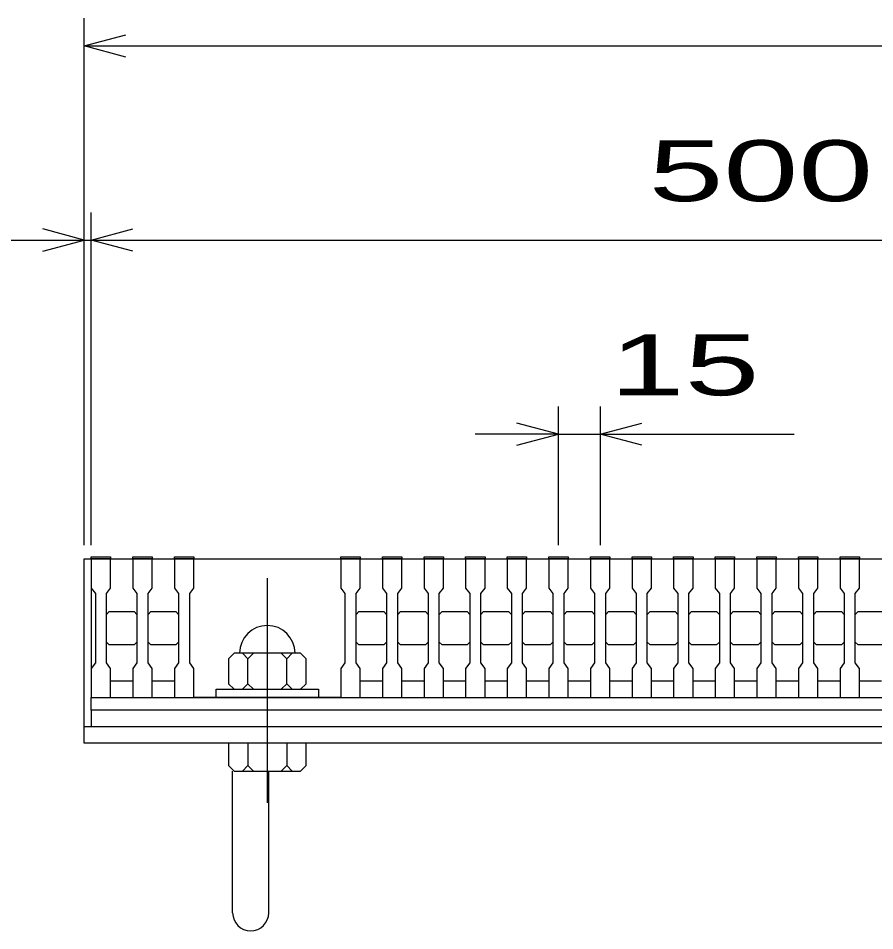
# Model space of a CAD drawing. Units: millimetres, scale not verified. Extents: x -1820 to 1731, y -1282 to 1054.
# Drawn here: x -1378.8 to -1070, y -676.1 to -347 of the extents above; entities that cross this region are included whole.
import ezdxf
from ezdxf.enums import TextEntityAlignment as Align

# ---------------------------------------------------------------- set-up
doc = ezdxf.new("R2010")
doc.units = ezdxf.units.MM
doc.header["$LTSCALE"] = 10
doc.linetypes.add('CHAIN', pattern=[18.5, 12, -1.5, 3.5, -1.5])
for name, color, linetype, lineweight in [('16', 3, 'Continuous', 25), ('19', 6, 'Continuous', 25), ('22', 2, 'Continuous', 25)]:
    doc.layers.add(name, color=color, linetype=linetype, lineweight=lineweight)
doc.styles.add('ベクトル', font='')
doc.styles.get('ベクトル').set_extended_font_data('ベクトル')

msp = doc.modelspace()

# ---------------------------------------------------------------- linework, layer by layer
at = {"layer": '16'}
for p, q in [((-1352.5, -542), (-1352.5, -541.3)), ((-1352.5, -541.3), (-1345.5, -541.3)), ((-1352.5, -542), (-1352.5, -552.5)), ((-1345.5, -542), (-1352.5, -542)), ((-1352.5, -542), (-1352.5, -586)), ((-1352.5, -542), (-852.5, -542)), ((-1345.5, -541.3), (-1345.5, -542)), ((-1345.5, -552.5), (-1345.5, -542)), ((-1337.5, -542), (-1337.5, -541.3)), ((-1337.5, -541.3), (-1330.5, -541.3)), ((-1337.5, -542), (-1337.5, -552.5)), ((-1330.5, -542), (-1337.5, -542)), ((-1330.5, -541.3), (-1330.5, -542)), ((-1330.5, -552.5), (-1330.5, -542)), ((-1322.5, -542), (-1322.5, -541.3)), ((-1322.5, -541.3), (-1315.5, -541.3)), ((-1322.5, -542), (-1322.5, -552.5)), ((-1315.5, -542), (-1322.5, -542)), ((-1315.5, -541.3), (-1315.5, -542)), ((-1315.5, -552.5), (-1315.5, -542)), ((-1315.5, -542), (-1262.5, -542)), ((-1262.5, -542), (-1262.5, -541.3)), ((-1262.5, -541.3), (-1255.5, -541.3)), ((-1262.5, -542), (-1262.5, -552.5)), ((-1255.5, -542), (-1262.5, -542)), ((-1255.5, -541.3), (-1255.5, -542)), ((-1255.5, -552.5), (-1255.5, -542)), ((-1247.5, -542), (-1247.5, -541.3)), ((-1247.5, -541.3), (-1240.5, -541.3)), ((-1247.5, -542), (-1247.5, -552.5)), ((-1240.5, -542), (-1247.5, -542)), ((-1240.5, -541.3), (-1240.5, -542)), ((-1240.5, -552.5), (-1240.5, -542)), ((-1232.5, -542), (-1232.5, -541.3)), ((-1232.5, -541.3), (-1225.5, -541.3)), ((-1232.5, -542), (-1232.5, -552.5)), ((-1225.5, -542), (-1232.5, -542)), ((-1225.5, -541.3), (-1225.5, -542)), ((-1225.5, -552.5), (-1225.5, -542)), ((-1217.5, -542), (-1217.5, -541.3)), ((-1217.5, -541.3), (-1210.5, -541.3)), ((-1217.5, -542), (-1217.5, -552.5)), ((-1210.5, -542), (-1217.5, -542)), ((-1210.5, -541.3), (-1210.5, -542)), ((-1210.5, -552.5), (-1210.5, -542)), ((-1202.5, -542), (-1202.5, -541.3)), ((-1202.5, -541.3), (-1195.5, -541.3)), ((-1202.5, -542), (-1202.5, -552.5)), ((-1195.5, -542), (-1202.5, -542)), ((-1195.5, -541.3), (-1195.5, -542)), ((-1195.5, -552.5), (-1195.5, -542)), ((-1187.5, -542), (-1187.5, -541.3)), ((-1187.5, -541.3), (-1180.5, -541.3)), ((-1187.5, -542), (-1187.5, -552.5)), ((-1180.5, -542), (-1187.5, -542)), ((-1180.5, -541.3), (-1180.5, -542)), ((-1180.5, -552.5), (-1180.5, -542)), ((-1172.5, -542), (-1172.5, -541.3)), ((-1172.5, -541.3), (-1165.5, -541.3)), ((-1172.5, -542), (-1172.5, -552.5)), ((-1165.5, -542), (-1172.5, -542)), ((-1165.5, -541.3), (-1165.5, -542)), ((-1165.5, -552.5), (-1165.5, -542)), ((-1157.5, -542), (-1157.5, -541.3)), ((-1157.5, -541.3), (-1150.5, -541.3)), ((-1157.5, -542), (-1157.5, -552.5)), ((-1150.5, -542), (-1157.5, -542)), ((-1150.5, -541.3), (-1150.5, -542)), ((-1150.5, -552.5), (-1150.5, -542)), ((-1142.5, -542), (-1142.5, -541.3)), ((-1142.5, -541.3), (-1135.5, -541.3)), ((-1142.5, -542), (-1142.5, -552.5)), ((-1135.5, -542), (-1142.5, -542)), ((-1135.5, -541.3), (-1135.5, -542)), ((-1135.5, -552.5), (-1135.5, -542)), ((-1127.5, -542), (-1127.5, -541.3)), ((-1127.5, -541.3), (-1120.5, -541.3)), ((-1127.5, -542), (-1127.5, -552.5)), ((-1120.5, -542), (-1127.5, -542)), ((-1120.5, -541.3), (-1120.5, -542)), ((-1120.5, -552.5), (-1120.5, -542)), ((-1112.5, -542), (-1112.5, -541.3)), ((-1112.5, -541.3), (-1105.5, -541.3)), ((-1112.5, -542), (-1112.5, -552.5)), ((-1105.5, -542), (-1112.5, -542)), ((-1105.5, -541.3), (-1105.5, -542)), ((-1105.5, -552.5), (-1105.5, -542)), ((-1097.5, -542), (-1097.5, -541.3)), ((-1097.5, -541.3), (-1090.5, -541.3)), ((-1097.5, -542), (-1097.5, -552.5)), ((-1090.5, -542), (-1097.5, -542)), ((-1090.5, -541.3), (-1090.5, -542)), ((-1090.5, -552.5), (-1090.5, -542)), ((-1082.5, -542), (-1082.5, -541.3)), ((-1082.5, -541.3), (-1075.5, -541.3)), ((-1082.5, -542), (-1082.5, -552.5)), ((-1075.5, -542), (-1082.5, -542)), ((-1075.5, -541.3), (-1075.5, -542)), ((-1075.5, -552.5), (-1075.5, -542)), ((-1352.5, -552.5), (-1351, -554.5)), ((-1347, -554.5), (-1345.5, -552.5)), ((-1337.5, -552.5), (-1336, -554.5)), ((-1332, -554.5), (-1330.5, -552.5)), ((-1322.5, -552.5), (-1321, -554.5)), ((-1317, -554.5), (-1315.5, -552.5)), ((-1262.5, -552.5), (-1261, -554.5)), ((-1257, -554.5), (-1255.5, -552.5)), ((-1247.5, -552.5), (-1246, -554.5)), ((-1242, -554.5), (-1240.5, -552.5)), ((-1232.5, -552.5), (-1231, -554.5)), ((-1227, -554.5), (-1225.5, -552.5)), ((-1217.5, -552.5), (-1216, -554.5)), ((-1212, -554.5), (-1210.5, -552.5)), ((-1202.5, -552.5), (-1201, -554.5)), ((-1197, -554.5), (-1195.5, -552.5)), ((-1187.5, -552.5), (-1186, -554.5)), ((-1182, -554.5), (-1180.5, -552.5)), ((-1172.5, -552.5), (-1171, -554.5)), ((-1167, -554.5), (-1165.5, -552.5)), ((-1157.5, -552.5), (-1156, -554.5)), ((-1152, -554.5), (-1150.5, -552.5)), ((-1142.5, -552.5), (-1141, -554.5)), ((-1137, -554.5), (-1135.5, -552.5)), ((-1127.5, -552.5), (-1126, -554.5)), ((-1122, -554.5), (-1120.5, -552.5)), ((-1112.5, -552.5), (-1111, -554.5)), ((-1107, -554.5), (-1105.5, -552.5)), ((-1097.5, -552.5), (-1096, -554.5)), ((-1092, -554.5), (-1090.5, -552.5)), ((-1082.5, -552.5), (-1081, -554.5)), ((-1077, -554.5), (-1075.5, -552.5)), ((-1351, -554.5), (-1351, -579.5)), ((-1347, -579.5), (-1347, -554.5)), ((-1336, -554.5), (-1336, -579.5)), ((-1332, -579.5), (-1332, -554.5)), ((-1321, -554.5), (-1321, -579.5)), ((-1317, -579.5), (-1317, -554.5)), ((-1261, -554.5), (-1261, -579.5)), ((-1257, -579.5), (-1257, -554.5)), ((-1246, -554.5), (-1246, -579.5)), ((-1242, -579.5), (-1242, -554.5)), ((-1231, -554.5), (-1231, -579.5)), ((-1227, -579.5), (-1227, -554.5)), ((-1216, -554.5), (-1216, -579.5)), ((-1212, -579.5), (-1212, -554.5)), ((-1201, -554.5), (-1201, -579.5)), ((-1197, -579.5), (-1197, -554.5)), ((-1186, -554.5), (-1186, -579.5)), ((-1182, -579.5), (-1182, -554.5)), ((-1171, -554.5), (-1171, -579.5)), ((-1167, -579.5), (-1167, -554.5)), ((-1156, -554.5), (-1156, -579.5)), ((-1152, -579.5), (-1152, -554.5)), ((-1141, -554.5), (-1141, -579.5)), ((-1137, -579.5), (-1137, -554.5)), ((-1126, -554.5), (-1126, -579.5)), ((-1122, -579.5), (-1122, -554.5)), ((-1111, -554.5), (-1111, -579.5)), ((-1107, -579.5), (-1107, -554.5)), ((-1096, -554.5), (-1096, -579.5)), ((-1092, -579.5), (-1092, -554.5)), ((-1081, -554.5), (-1081, -579.5)), ((-1077, -579.5), (-1077, -554.5)), ((-1347, -562), (-1346, -561)), ((-1346, -561), (-1337, -561)), ((-1337, -561), (-1336, -562)), ((-1332, -562), (-1331, -561)), ((-1331, -561), (-1322, -561)), ((-1322, -561), (-1321, -562)), ((-1257, -562), (-1256, -561)), ((-1256, -561), (-1247, -561)), ((-1247, -561), (-1246, -562)), ((-1242, -562), (-1241, -561)), ((-1241, -561), (-1232, -561)), ((-1232, -561), (-1231, -562)), ((-1227, -562), (-1226, -561)), ((-1226, -561), (-1217, -561)), ((-1217, -561), (-1216, -562)), ((-1212, -562), (-1211, -561)), ((-1211, -561), (-1202, -561)), ((-1202, -561), (-1201, -562)), ((-1197, -562), (-1196, -561)), ((-1196, -561), (-1187, -561)), ((-1187, -561), (-1186, -562)), ((-1182, -562), (-1181, -561)), ((-1181, -561), (-1172, -561)), ((-1172, -561), (-1171, -562)), ((-1167, -562), (-1166, -561)), ((-1166, -561), (-1157, -561)), ((-1157, -561), (-1156, -562)), ((-1152, -562), (-1151, -561)), ((-1151, -561), (-1142, -561)), ((-1142, -561), (-1141, -562)), ((-1137, -562), (-1136, -561)), ((-1136, -561), (-1127, -561)), ((-1127, -561), (-1126, -562)), ((-1122, -562), (-1121, -561)), ((-1121, -561), (-1112, -561)), ((-1112, -561), (-1111, -562)), ((-1107, -562), (-1106, -561)), ((-1106, -561), (-1097, -561)), ((-1097, -561), (-1096, -562)), ((-1092, -562), (-1091, -561)), ((-1091, -561), (-1082, -561)), ((-1082, -561), (-1081, -562)), ((-1077, -562), (-1076, -561)), ((-1076, -561), (-1067, -561)), ((-1346, -573), (-1347, -572)), ((-1336, -572), (-1337, -573)), ((-1331, -573), (-1332, -572)), ((-1321, -572), (-1322, -573)), ((-1256, -573), (-1257, -572)), ((-1246, -572), (-1247, -573)), ((-1241, -573), (-1242, -572)), ((-1231, -572), (-1232, -573)), ((-1226, -573), (-1227, -572)), ((-1216, -572), (-1217, -573)), ((-1211, -573), (-1212, -572)), ((-1201, -572), (-1202, -573)), ((-1196, -573), (-1197, -572)), ((-1186, -572), (-1187, -573)), ((-1181, -573), (-1182, -572)), ((-1171, -572), (-1172, -573)), ((-1166, -573), (-1167, -572)), ((-1156, -572), (-1157, -573)), ((-1151, -573), (-1152, -572)), ((-1141, -572), (-1142, -573)), ((-1136, -573), (-1137, -572)), ((-1126, -572), (-1127, -573)), ((-1121, -573), (-1122, -572)), ((-1111, -572), (-1112, -573)), ((-1106, -573), (-1107, -572)), ((-1096, -572), (-1097, -573)), ((-1091, -573), (-1092, -572)), ((-1081, -572), (-1082, -573)), ((-1076, -573), (-1077, -572)), ((-1337, -573), (-1346, -573)), ((-1322, -573), (-1331, -573)), ((-1247, -573), (-1256, -573)), ((-1232, -573), (-1241, -573)), ((-1217, -573), (-1226, -573)), ((-1202, -573), (-1211, -573)), ((-1187, -573), (-1196, -573)), ((-1172, -573), (-1181, -573)), ((-1157, -573), (-1166, -573)), ((-1142, -573), (-1151, -573)), ((-1127, -573), (-1136, -573)), ((-1112, -573), (-1121, -573)), ((-1097, -573), (-1106, -573)), ((-1082, -573), (-1091, -573)), ((-1067, -573), (-1076, -573)), ((-1301, -576), (-1303, -578)), ((-1303, -578), (-1303, -587)), ((-1277, -576), (-1301, -576)), ((-1296, -578), (-1298, -576)), ((-1294, -576), (-1296, -578)), ((-1296, -587), (-1296, -578)), ((-1282, -578), (-1284, -576)), ((-1280, -576), (-1282, -578)), ((-1282, -587), (-1282, -578)), ((-1275, -578), (-1277, -576)), ((-1275, -587), (-1275, -578)), ((-1351, -579.5), (-1352.5, -581.5)), ((-1352.5, -581.5), (-1352.5, -592)), ((-1345.5, -581.5), (-1347, -579.5)), ((-1345.5, -592), (-1345.5, -581.5)), ((-1336, -579.5), (-1337.5, -581.5)), ((-1337.5, -581.5), (-1337.5, -592)), ((-1330.5, -581.5), (-1332, -579.5)), ((-1330.5, -592), (-1330.5, -581.5)), ((-1321, -579.5), (-1322.5, -581.5)), ((-1322.5, -581.5), (-1322.5, -592)), ((-1315.5, -581.5), (-1317, -579.5)), ((-1315.5, -592), (-1315.5, -581.5)), ((-1261, -579.5), (-1262.5, -581.5)), ((-1262.5, -581.5), (-1262.5, -592)), ((-1255.5, -581.5), (-1257, -579.5)), ((-1255.5, -592), (-1255.5, -581.5)), ((-1246, -579.5), (-1247.5, -581.5)), ((-1247.5, -581.5), (-1247.5, -592)), ((-1240.5, -581.5), (-1242, -579.5)), ((-1240.5, -592), (-1240.5, -581.5)), ((-1231, -579.5), (-1232.5, -581.5)), ((-1232.5, -581.5), (-1232.5, -592)), ((-1225.5, -581.5), (-1227, -579.5)), ((-1225.5, -592), (-1225.5, -581.5)), ((-1216, -579.5), (-1217.5, -581.5)), ((-1217.5, -581.5), (-1217.5, -592)), ((-1210.5, -581.5), (-1212, -579.5)), ((-1210.5, -592), (-1210.5, -581.5)), ((-1201, -579.5), (-1202.5, -581.5)), ((-1202.5, -581.5), (-1202.5, -592)), ((-1195.5, -581.5), (-1197, -579.5)), ((-1195.5, -592), (-1195.5, -581.5)), ((-1186, -579.5), (-1187.5, -581.5)), ((-1187.5, -581.5), (-1187.5, -592)), ((-1180.5, -581.5), (-1182, -579.5)), ((-1180.5, -592), (-1180.5, -581.5)), ((-1171, -579.5), (-1172.5, -581.5)), ((-1172.5, -581.5), (-1172.5, -592)), ((-1165.5, -581.5), (-1167, -579.5)), ((-1165.5, -592), (-1165.5, -581.5)), ((-1156, -579.5), (-1157.5, -581.5)), ((-1157.5, -581.5), (-1157.5, -592)), ((-1150.5, -581.5), (-1152, -579.5)), ((-1150.5, -592), (-1150.5, -581.5)), ((-1141, -579.5), (-1142.5, -581.5)), ((-1142.5, -581.5), (-1142.5, -592)), ((-1135.5, -581.5), (-1137, -579.5)), ((-1135.5, -592), (-1135.5, -581.5)), ((-1126, -579.5), (-1127.5, -581.5)), ((-1127.5, -581.5), (-1127.5, -592)), ((-1120.5, -581.5), (-1122, -579.5)), ((-1120.5, -592), (-1120.5, -581.5)), ((-1111, -579.5), (-1112.5, -581.5)), ((-1112.5, -581.5), (-1112.5, -592)), ((-1105.5, -581.5), (-1107, -579.5)), ((-1105.5, -592), (-1105.5, -581.5)), ((-1096, -579.5), (-1097.5, -581.5)), ((-1097.5, -581.5), (-1097.5, -592)), ((-1090.5, -581.5), (-1092, -579.5)), ((-1090.5, -592), (-1090.5, -581.5)), ((-1081, -579.5), (-1082.5, -581.5)), ((-1082.5, -581.5), (-1082.5, -592)), ((-1075.5, -581.5), (-1077, -579.5)), ((-1075.5, -592), (-1075.5, -581.5)), ((-1345.5, -586), (-1337.5, -586)), ((-1330.5, -586), (-1322.5, -586)), ((-1307.5, -592), (-1307.5, -589)), ((-1307.5, -589), (-1270.5, -589)), ((-1303, -587), (-1301, -589)), ((-1298, -589), (-1296, -587)), ((-1296, -587), (-1294, -589)), ((-1284, -589), (-1282, -587)), ((-1282, -587), (-1280, -589)), ((-1277, -589), (-1275, -587)), ((-1270.5, -589), (-1270.5, -592)), ((-1255.5, -586), (-1247.5, -586)), ((-1240.5, -586), (-1232.5, -586)), ((-1225.5, -586), (-1217.5, -586)), ((-1210.5, -586), (-1202.5, -586)), ((-1195.5, -586), (-1187.5, -586)), ((-1180.5, -586), (-1172.5, -586)), ((-1165.5, -586), (-1157.5, -586)), ((-1150.5, -586), (-1142.5, -586)), ((-1135.5, -586), (-1127.5, -586)), ((-1120.5, -586), (-1112.5, -586)), ((-1105.5, -586), (-1097.5, -586)), ((-1090.5, -586), (-1082.5, -586)), ((-1075.5, -586), (-1067.5, -586)), ((-1352.5, -592), (-1345.5, -592)), ((-1352.5, -592), (-852.5, -592)), ((-1352.5, -596.5), (-1352.5, -592)), ((-1337.5, -592), (-1330.5, -592)), ((-1322.5, -592), (-1315.5, -592)), ((-1262.5, -592), (-1315.5, -592)), ((-1270.5, -592), (-1307.5, -592)), ((-1262.5, -592), (-1255.5, -592)), ((-1247.5, -592), (-1240.5, -592)), ((-1232.5, -592), (-1225.5, -592)), ((-1217.5, -592), (-1210.5, -592)), ((-1202.5, -592), (-1195.5, -592)), ((-1187.5, -592), (-1180.5, -592)), ((-1172.5, -592), (-1165.5, -592)), ((-1157.5, -592), (-1150.5, -592)), ((-1142.5, -592), (-1135.5, -592)), ((-1127.5, -592), (-1120.5, -592)), ((-1112.5, -592), (-1105.5, -592)), ((-1097.5, -592), (-1090.5, -592)), ((-1082.5, -592), (-1075.5, -592)), ((-852.5, -596.5), (-1352.5, -596.5)), ((-1352.5, -596.5), (-1352.5, -602.5)), ((-1352.5, -602.5), (-852.5, -602.5))]:
    msp.add_line(p, q, dxfattribs=at)
at = {"layer": '16', "linetype": 'CHAIN'}
msp.add_line((-1289, -549), (-1289, -630), dxfattribs=at)
at = {"layer": '16'}
msp.add_arc((-1289, -576), 10, 0, 180, dxfattribs=at)
at = {"layer": '19'}
for p, q in [((-1355, -602.5), (-1355, -542)), ((-1355, -542), (-1352.5, -542)), ((-1355, -602.5), (-345, -602.5)), ((-1355, -608.5), (-1355, -602.5)), ((-345, -608.5), (-1355, -608.5)), ((-1303, -608.5), (-1303, -616.5)), ((-1275, -608.5), (-1303, -608.5)), ((-1296, -608.5), (-1296, -616.5)), ((-1282, -608.5), (-1282, -616.5)), ((-1275, -616.5), (-1275, -608.5)), ((-1303, -616.5), (-1301, -618.5)), ((-1301.5, -669.61), (-1301.5, -618.5)), ((-1301, -618.5), (-1277, -618.5)), ((-1296, -616.5), (-1298, -618.5)), ((-1294, -618.5), (-1296, -616.5)), ((-1288.5, -669.61), (-1288.5, -618.5)), ((-1282, -616.5), (-1284, -618.5)), ((-1280, -618.5), (-1282, -616.5)), ((-1277, -618.5), (-1275, -616.5))]:
    msp.add_line(p, q, dxfattribs=at)
msp.add_arc((-1295, -669.61), 6.5, 180, 0, dxfattribs=at)
at = {"layer": '22', "color": 4}
for p, q in [((-1355, -537), (-1355, -347)), ((-1355, -357), (-1340, -353)), ((-1340, -361), (-1355, -357)), ((-1355, -357), (-345, -357)), ((-1355, -537), (-1355, -417)), ((-1352.5, -537), (-1352.5, -417)), ((-1355, -427), (-1370, -423)), ((-1352.5, -427), (-1337.5, -423)), ((-1450, -427), (-1355, -427)), ((-1370, -431), (-1355, -427)), ((-1355, -427), (-1352.5, -427)), ((-1337.5, -431), (-1352.5, -427)), ((-1352.5, -427), (-852.5, -427)), ((-1184, -537), (-1184, -487)), ((-1169, -487), (-1169, -537)), ((-1184, -497), (-1199, -493)), ((-1169, -497), (-1154, -493)), ((-1184, -497), (-1214, -497)), ((-1199, -501), (-1184, -497)), ((-1184, -497), (-1169, -497)), ((-1154, -501), (-1169, -497)), ((-1169, -497), (-1099, -497))]:
    msp.add_line(p, q, dxfattribs=at)

# ---------------------------------------------------------------- texts
at = {"layer": '22', "style": 'ベクトル', "width": 1.65}
for s, p in [(' 500 ', (-1165, -402)), (' 15 ', (-1179, -472))]:
    msp.add_text(s, height=21.99, dxfattribs=at).set_placement(p, align=Align.MIDDLE_LEFT)

doc.saveas('drawing.dxf')
